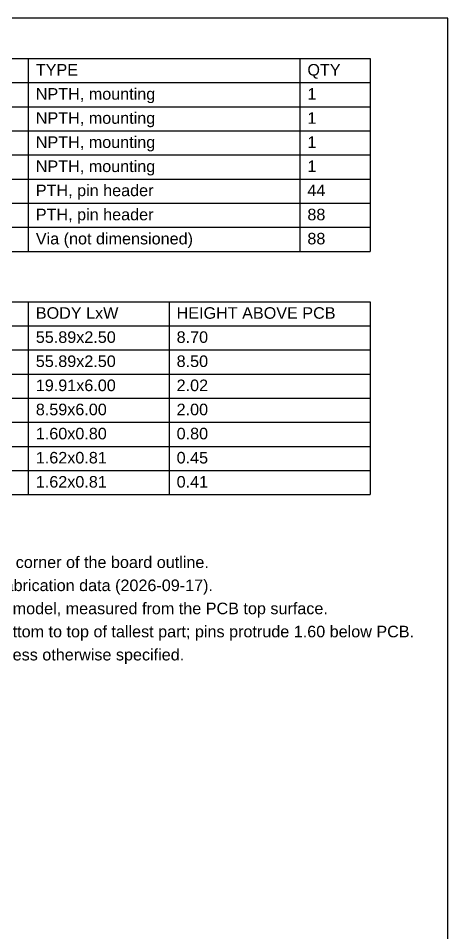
# Model space of a CAD drawing. Header units: millimetres. Extents: x 5 to 205, y 5 to 144.
# Drawn here: x 162.3 to 205, y 52.5 to 143.5 of the extents above; entities that cross this region are included whole.
import ezdxf

# ---------------------------------------------------------------- set-up
doc = ezdxf.new("R2010")
doc.units = ezdxf.units.MM
doc.layers.add('SHEET', color=7, linetype='CONTINUOUS')
doc.layers.add('TEXT', color=7, linetype='CONTINUOUS')
doc.styles.add('CJK', font='arial.ttf')

msp = doc.modelspace()

# ---------------------------------------------------------------- linework, layer by layer
at = {"layer": 'SHEET'}
for points in [[(5, 5), (205, 5), (205, 143.5), (5, 143.5), (5, 5)], [(126.3, 139.5), (197.3, 139.5)], [(163.3, 139.5), (163.3, 120.3)], [(190.3, 139.5), (190.3, 120.3)], [(197.3, 139.5), (197.3, 120.3)], [(126.3, 137.1), (197.3, 137.1)], [(126.3, 134.7), (197.3, 134.7)], [(126.3, 132.3), (197.3, 132.3)], [(126.3, 129.9), (197.3, 129.9)], [(126.3, 127.5), (197.3, 127.5)], [(126.3, 125.1), (197.3, 125.1)], [(126.3, 122.7), (197.3, 122.7)], [(126.3, 120.3), (197.3, 120.3)], [(126.3, 115.3), (197.3, 115.3)], [(163.3, 115.3), (163.3, 96.1)], [(177.3, 115.3), (177.3, 96.1)], [(197.3, 115.3), (197.3, 96.1)], [(126.3, 112.9), (197.3, 112.9)], [(126.3, 110.5), (197.3, 110.5)], [(126.3, 108.1), (197.3, 108.1)], [(126.3, 105.7), (197.3, 105.7)], [(126.3, 103.3), (197.3, 103.3)], [(126.3, 100.9), (197.3, 100.9)], [(126.3, 98.5), (197.3, 98.5)], [(126.3, 96.1), (197.3, 96.1)]]:
    msp.add_lwpolyline(points, dxfattribs=at)

# ---------------------------------------------------------------- texts
at = {"layer": 'TEXT', "style": 'CJK'}
for s, p in [('TYPE', (164.05, 137.8)), ('QTY', (191.05, 137.8)), ('NPTH, mounting', (164.05, 135.4)), ('1', (191.05, 135.4)), ('NPTH, mounting', (164.05, 133)), ('1', (191.05, 133)), ('NPTH, mounting', (164.05, 130.6)), ('1', (191.05, 130.6)), ('NPTH, mounting', (164.05, 128.2)), ('1', (191.05, 128.2)), ('PTH, pin header', (164.05, 125.8)), ('44', (191.05, 125.8)), ('PTH, pin header', (164.05, 123.4)), ('88', (191.05, 123.4)), ('Via (not dimensioned)', (164.05, 121)), ('88', (191.05, 121)), ('BODY LxW', (164.05, 113.6)), ('HEIGHT ABOVE PCB', (178.05, 113.6)), ('55.89x2.50', (164.05, 111.2)), ('8.70', (178.05, 111.2)), ('55.89x2.50', (164.05, 108.8)), ('8.50', (178.05, 108.8)), ('19.91x6.00', (164.05, 106.4)), ('2.02', (178.05, 106.4)), ('8.59x6.00', (164.05, 104)), ('2.00', (178.05, 104)), ('1.60x0.80', (164.05, 101.6)), ('0.80', (178.05, 101.6)), ('1.62x0.81', (164.05, 99.2)), ('0.45', (178.05, 99.2)), ('1.62x0.81', (164.05, 96.8)), ('0.41', (178.05, 96.8)), ('1. All dimensions in mm. Origin (0,0) = bottom-left corner of the board outline.', (126.3, 88.8)), ('2. Board outline and hole positions from Gerber fabrication data (2026-09-17).', (126.3, 86.5)), ('3. Component bodies and heights from the STEP model, measured from the PCB top surface.', (126.3, 84.2)), ('4. PCB thickness 1.60. Height 10.30 from PCB bottom to top of tallest part; pins protrude 1.60 below PCB.', (126.3, 81.9)), ('5. Tolerances per PCB manufacturer standard unless otherwise specified.', (126.3, 79.6))]:
    msp.add_text(s, height=1.15, dxfattribs=at).set_placement(p)

doc.saveas('drawing.dxf')
